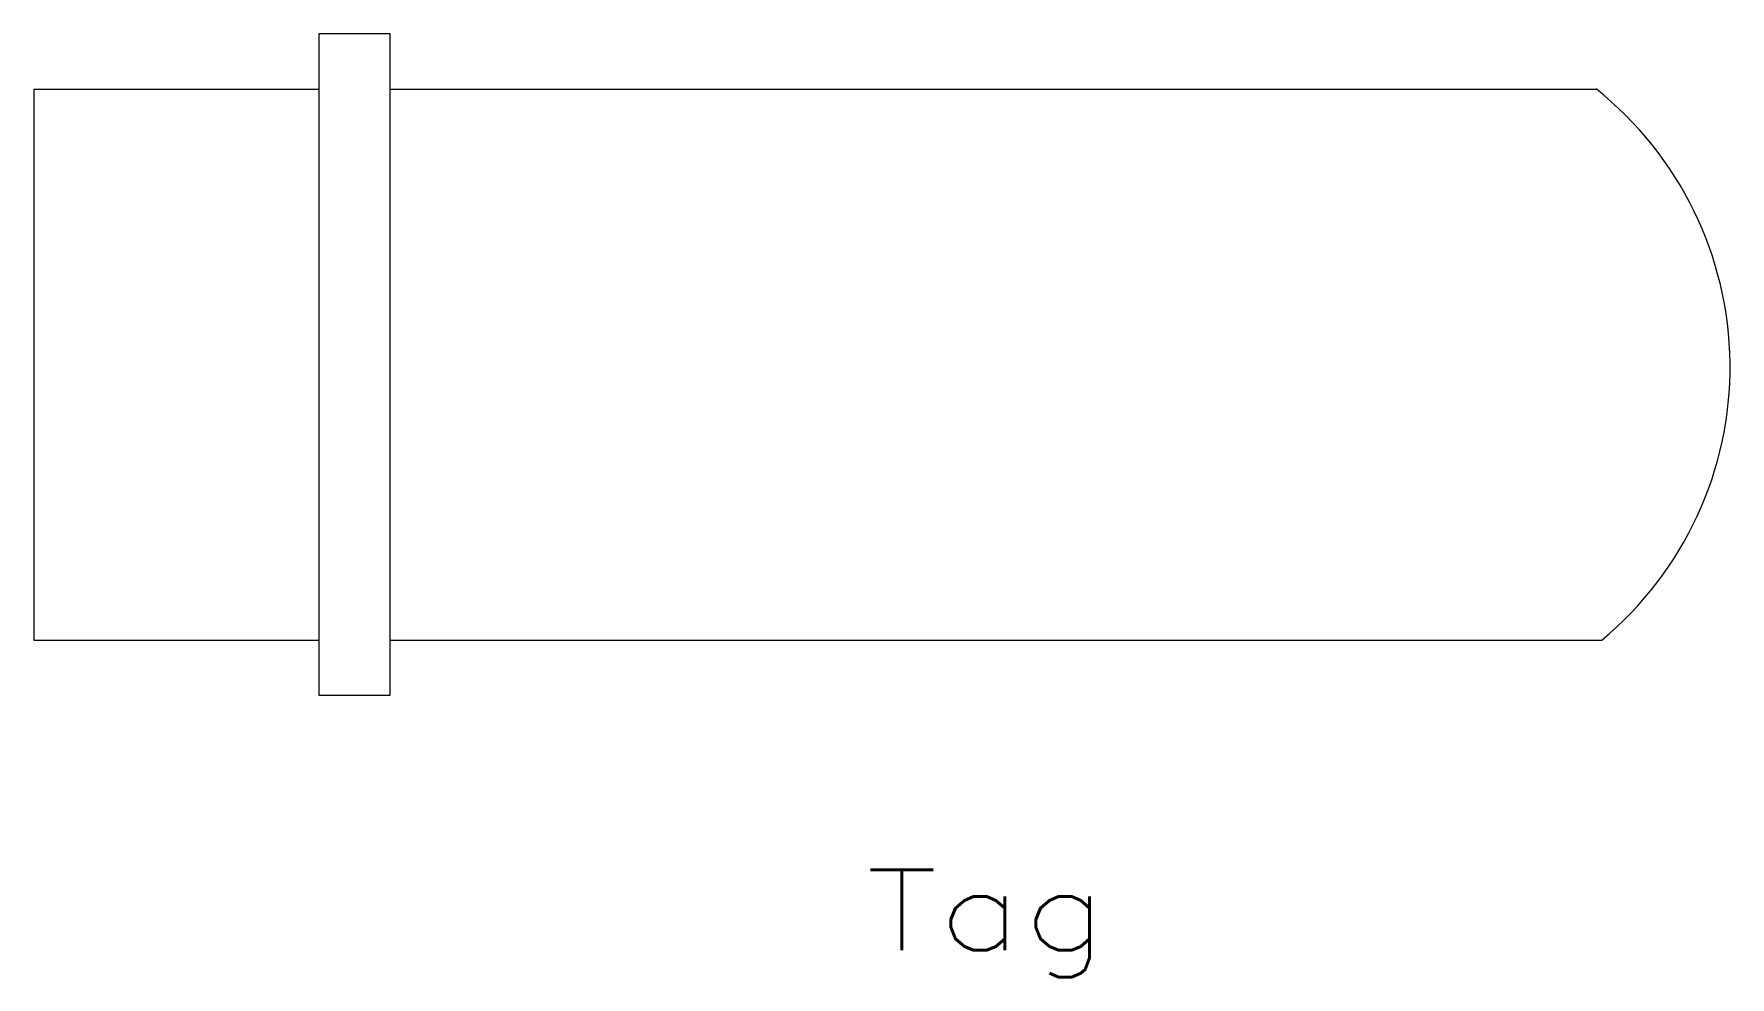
# Model space of a CAD drawing. Header units: inches. Extents: x -13.2 to 13.6, y -9.7 to 5.2.
import ezdxf
from ezdxf.enums import TextEntityAlignment as Align

# ---------------------------------------------------------------- set-up
doc = ezdxf.new("R2010")
doc.units = ezdxf.units.IN
doc.header["$LTSCALE"] = 10
doc.header["$MEASUREMENT"] = 0
doc.layers.get('0').update_dxf_attribs({"lineweight": 0})
doc.styles.add('STANDARD1', font='TXT.SHX')

msp = doc.modelspace()

# ---------------------------------------------------------------- linework, layer by layer
at = {"color": 0, "linetype": 'ByBlock'}
for p, q in [((-8.684, 5.225), (-8.684, -5.22)), ((-7.559, 5.225), (-8.684, 5.225)), ((-7.559, -5.22), (-7.559, 5.225)), ((-13.184, 4.354), (-13.184, -4.35)), ((-13.184, 4.354), (-8.684, 4.354)), ((-7.559, 4.354), (11.492, 4.354)), ((-13.184, -4.35), (-8.684, -4.35)), ((-7.559, -4.35), (11.584, -4.35)), ((-8.684, -5.22), (-7.559, -5.22))]:
    msp.add_line(p, q, dxfattribs=at)
at = {"color": 7, "linetype": 'Continuous', "lineweight": 0}
msp.add_arc((8.002, -0.035), 5.608, -50.3031, 51.5154, dxfattribs=at)

# ---------------------------------------------------------------- texts
at = {"color": 7, "linetype": 'Continuous', "style": 'STANDARD1', "width": 1.166667}
msp.add_text('Tag', height=1.272, dxfattribs=at).set_placement((-0.04, -9.25), (3.776, -9.25), align=Align.FIT)

doc.saveas('drawing.dxf')
